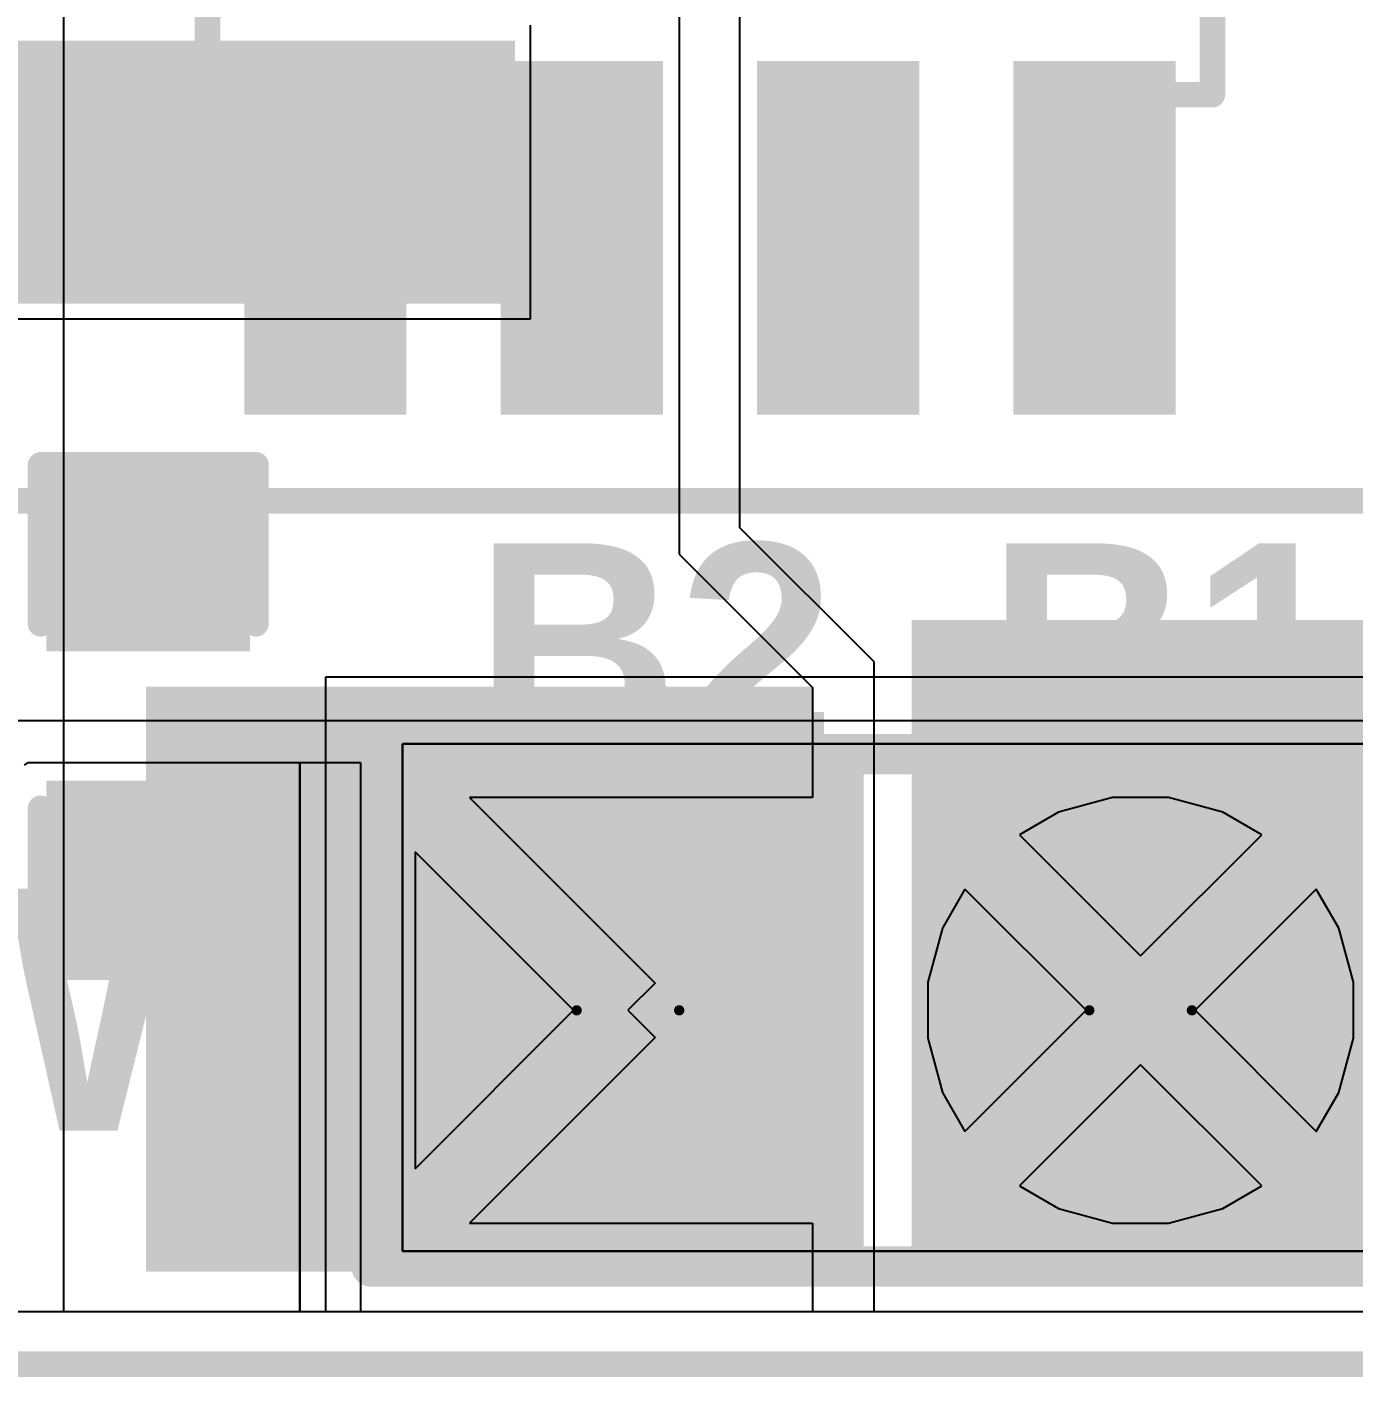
# Model space of a CAD drawing. Header units: inches. Extents: x -6 to 328, y -6 to 90.
# Drawn here: x 9.2 to 15.78, y -5.71 to 0.98 of the extents above; entities that cross this region are included whole.
import ezdxf

# ---------------------------------------------------------------- set-up
doc = ezdxf.new("R2010")
doc.units = ezdxf.units.IN
for name, color, linetype in [('Board Outline', 216, 'Continuous'), ('Bottom Layer', 5, 'Continuous'), ('Bottom Overlay', 54, 'Continuous'), ('Bottom Paste', 16, 'Continuous'), ('Bottom Solder', 6, 'Continuous'), ('Drill Drawing', 1, 'Continuous'), ('GND', 76, 'Continuous'), ('Multi-Layer', 9, 'Continuous'), ('Pad Holes', 156, 'Continuous'), ('PWR', 16, 'Continuous'), ('Top Layer', 1, 'Continuous'), ('Top Overlay', 2, 'Continuous'), ('Top Paste', 8, 'Continuous'), ('Top Solder', 216, 'Continuous')]:
    doc.layers.add(name, color=color, linetype=linetype)
doc.styles.add('Arial_Bold', font='', dxfattribs={"height": 0.2})
doc.styles.get('Arial_Bold').set_extended_font_data('Arial', bold=True)

# ---------------------------------------------------------------- blocks, each defined once
blk = doc.blocks.new('SOIC_8_B_4')
at = {"layer": 'Bottom Layer'}
for points in [[(1.925, 1.605), (1.925, 2.205), (3.475, 2.205), (3.475, 1.605)], [(1.925, 0.335), (1.925, 0.935), (3.475, 0.935), (3.475, 0.335)], [(1.925, -0.935), (1.925, -0.335), (3.475, -0.335), (3.475, -0.935)], [(1.925, -2.205), (1.925, -1.605), (3.475, -1.605), (3.475, -2.205)]]:
    blk.add_hatch(color=5, dxfattribs=at).paths.add_polyline_path(points)
at = {"layer": 'Bottom Paste'}
for points in [[(1.925, 1.605), (1.925, 2.205), (3.475, 2.205), (3.475, 1.605)], [(1.925, 0.335), (1.925, 0.935), (3.475, 0.935), (3.475, 0.335)], [(1.925, -0.935), (1.925, -0.335), (3.475, -0.335), (3.475, -0.935)], [(1.925, -2.205), (1.925, -1.605), (3.475, -1.605), (3.475, -2.205)]]:
    blk.add_hatch(color=16, dxfattribs=at).paths.add_polyline_path(points)
at = {"layer": 'Bottom Solder'}
for points in [[(1.8234, 1.5034), (1.8234, 2.3066), (3.5766, 2.3066), (3.5766, 1.5034)], [(1.8234, 0.2334), (1.8234, 1.0366), (3.5766, 1.0366), (3.5766, 0.2334)], [(1.8234, -1.0366), (1.8234, -0.2334), (3.5766, -0.2334), (3.5766, -1.0366)], [(1.8234, -2.3066), (1.8234, -1.5034), (3.5766, -1.5034), (3.5766, -2.3066)]]:
    blk.add_hatch(color=6, dxfattribs=at).paths.add_polyline_path(points)
at = {"layer": 'Bottom Overlay'}
for points in [[(1.9906, 2.4892, 0.127, 0.127, 0), (-1.9906, 2.4892, 0.127, 0.127, 0)], [(1.9906, 2.3114, 0.127, 0.127, 0), (1.9906, 2.4892, 0.127, 0.127, 0)], [(1.9906, -2.4892, 0.127, 0.127, 0), (1.9906, -2.3114, 0.127, 0.127, 0)], [(1.9906, -2.4892, 0.127, 0.127, 0), (-1.9906, -2.4892, 0.127, 0.127, 0)]]:
    blk.add_lwpolyline(points, format="xyseb", dxfattribs=at)
for points in [[(1.9588, 2.4892, 0.0635, 0.0635, 1), (2.0223, 2.4892, 0.0635, 0.0635, 1)], [(1.9588, 2.4892, 0.0635, 0.0635, 1), (2.0223, 2.4892, 0.0635, 0.0635, 1)], [(1.9588, 2.3114, 0.0635, 0.0635, 1), (2.0223, 2.3114, 0.0635, 0.0635, 1)], [(1.9588, -2.3114, 0.0635, 0.0635, 1), (2.0223, -2.3114, 0.0635, 0.0635, 1)], [(1.9588, -2.4892, 0.0635, 0.0635, 1), (2.0223, -2.4892, 0.0635, 0.0635, 1)], [(1.9588, -2.4892, 0.0635, 0.0635, 1), (2.0223, -2.4892, 0.0635, 0.0635, 1)]]:
    blk.add_lwpolyline(points, format="xyseb", close=True, dxfattribs=at)
blk = doc.blocks.new('HDR1X4__48')
at = {"layer": 'Bottom Layer'}
blk.add_hatch(color=5, dxfattribs=at).paths.add_polyline_path([(-0.8, 0.8), (0.8, 0.8), (0.8, -0.8), (-0.8, -0.8)])
h = blk.add_hatch(color=5, dxfattribs=at)
edge = h.paths.add_edge_path()
edge.add_arc((2.54, 0), 0.8, 0, 360)
h = blk.add_hatch(color=5, dxfattribs=at)
edge = h.paths.add_edge_path()
edge.add_arc((5.08, 0), 0.8, 0, 360)
h = blk.add_hatch(color=5, dxfattribs=at)
edge = h.paths.add_edge_path()
edge.add_arc((7.62, 0), 0.8, 0, 360)
at = {"layer": 'Bottom Solder'}
blk.add_hatch(color=6, dxfattribs=at).paths.add_polyline_path([(-0.9016, 0.9016), (0.9016, 0.9016), (0.9016, -0.9016), (-0.9016, -0.9016)])
h = blk.add_hatch(color=6, dxfattribs=at)
edge = h.paths.add_edge_path()
edge.add_arc((2.54, 0), 0.9016, 0, 360)
h = blk.add_hatch(color=6, dxfattribs=at)
edge = h.paths.add_edge_path()
edge.add_arc((5.08, 0), 0.9016, 0, 360)
h = blk.add_hatch(color=6, dxfattribs=at)
edge = h.paths.add_edge_path()
edge.add_arc((7.62, 0), 0.9016, 0, 360)
at = {"layer": 'GND'}
blk.add_hatch(color=76, dxfattribs=at).paths.add_polyline_path([(-0.8, 0.8), (0.8, 0.8), (0.8, -0.8), (-0.8, -0.8)])
h = blk.add_hatch(color=76, dxfattribs=at)
edge = h.paths.add_edge_path()
edge.add_arc((2.54, 0), 0.8, 0, 360)
h = blk.add_hatch(color=76, dxfattribs=at)
edge = h.paths.add_edge_path()
edge.add_arc((5.08, 0), 0.8, 0, 360)
h = blk.add_hatch(color=76, dxfattribs=at)
edge = h.paths.add_edge_path()
edge.add_arc((7.62, 0), 0.8, 0, 360)
at = {"layer": 'Multi-Layer'}
blk.add_hatch(color=9, dxfattribs=at).paths.add_polyline_path([(-0.8, 0.8), (0.8, 0.8), (0.8, -0.8), (-0.8, -0.8)])
h = blk.add_hatch(color=9, dxfattribs=at)
edge = h.paths.add_edge_path()
edge.add_arc((2.54, 0), 0.8, 0, 360)
h = blk.add_hatch(color=9, dxfattribs=at)
edge = h.paths.add_edge_path()
edge.add_arc((5.08, 0), 0.8, 0, 360)
h = blk.add_hatch(color=9, dxfattribs=at)
edge = h.paths.add_edge_path()
edge.add_arc((7.62, 0), 0.8, 0, 360)
at = {"layer": 'Pad Holes'}
h = blk.add_hatch(color=7, dxfattribs=at)
edge = h.paths.add_edge_path()
edge.add_arc((0, 0), 0.475, 0, 360)
h = blk.add_hatch(color=7, dxfattribs=at)
edge = h.paths.add_edge_path()
edge.add_arc((2.54, 0), 0.475, 0, 360)
h = blk.add_hatch(color=7, dxfattribs=at)
edge = h.paths.add_edge_path()
edge.add_arc((5.08, 0), 0.475, 0, 360)
h = blk.add_hatch(color=7, dxfattribs=at)
edge = h.paths.add_edge_path()
edge.add_arc((7.62, 0), 0.475, 0, 360)
at = {"layer": 'PWR'}
blk.add_hatch(color=16, dxfattribs=at).paths.add_polyline_path([(-0.8, 0.8), (0.8, 0.8), (0.8, -0.8), (-0.8, -0.8)])
h = blk.add_hatch(color=16, dxfattribs=at)
edge = h.paths.add_edge_path()
edge.add_arc((2.54, 0), 0.8, 0, 360)
h = blk.add_hatch(color=16, dxfattribs=at)
edge = h.paths.add_edge_path()
edge.add_arc((5.08, 0), 0.8, 0, 360)
h = blk.add_hatch(color=16, dxfattribs=at)
edge = h.paths.add_edge_path()
edge.add_arc((7.62, 0), 0.8, 0, 360)
at = {"layer": 'Top Layer'}
blk.add_hatch(color=1, dxfattribs=at).paths.add_polyline_path([(-0.8, 0.8), (0.8, 0.8), (0.8, -0.8), (-0.8, -0.8)])
h = blk.add_hatch(color=1, dxfattribs=at)
edge = h.paths.add_edge_path()
edge.add_arc((2.54, 0), 0.8, 0, 360)
h = blk.add_hatch(color=1, dxfattribs=at)
edge = h.paths.add_edge_path()
edge.add_arc((5.08, 0), 0.8, 0, 360)
h = blk.add_hatch(color=1, dxfattribs=at)
edge = h.paths.add_edge_path()
edge.add_arc((7.62, 0), 0.8, 0, 360)
at = {"layer": 'Top Solder'}
blk.add_hatch(color=216, dxfattribs=at).paths.add_polyline_path([(-0.9016, 0.9016), (0.9016, 0.9016), (0.9016, -0.9016), (-0.9016, -0.9016)])
h = blk.add_hatch(color=216, dxfattribs=at)
edge = h.paths.add_edge_path()
edge.add_arc((2.54, 0), 0.9016, 0, 360)
h = blk.add_hatch(color=216, dxfattribs=at)
edge = h.paths.add_edge_path()
edge.add_arc((5.08, 0), 0.9016, 0, 360)
h = blk.add_hatch(color=216, dxfattribs=at)
edge = h.paths.add_edge_path()
edge.add_arc((7.62, 0), 0.9016, 0, 360)
at = {"layer": 'Top Overlay'}
for points in [[(-1.27, 1.27, 0.2, 0.2, 0), (8.89, 1.27, 0.2, 0.2, 0)], [(-1.27, -1.27, 0.2, 0.2, 0), (-1.27, 1.27, 0.2, 0.2, 0)], [(8.89, -1.27, 0.2, 0.2, 0), (8.89, 1.27, 0.2, 0.2, 0)], [(-1.27, -1.27, 0.2, 0.2, 0), (8.89, -1.27, 0.2, 0.2, 0)]]:
    blk.add_lwpolyline(points, format="xyseb", dxfattribs=at)
for points in [[(-1.32, 1.27, 0.1, 0.1, 1), (-1.22, 1.27, 0.1, 0.1, 1)], [(-1.32, 1.27, 0.1, 0.1, 1), (-1.22, 1.27, 0.1, 0.1, 1)], [(8.84, 1.27, 0.1, 0.1, 1), (8.94, 1.27, 0.1, 0.1, 1)], [(8.84, 1.27, 0.1, 0.1, 1), (8.94, 1.27, 0.1, 0.1, 1)], [(-1.32, -1.27, 0.1, 0.1, 1), (-1.22, -1.27, 0.1, 0.1, 1)], [(-1.32, -1.27, 0.1, 0.1, 1), (-1.22, -1.27, 0.1, 0.1, 1)], [(8.84, -1.27, 0.1, 0.1, 1), (8.94, -1.27, 0.1, 0.1, 1)], [(8.84, -1.27, 0.1, 0.1, 1), (8.94, -1.27, 0.1, 0.1, 1)]]:
    blk.add_lwpolyline(points, format="xyseb", close=True, dxfattribs=at)
blk = doc.blocks.new('HR963370A_52')
at = {"layer": 'Top Layer'}
blk.add_hatch(color=1, dxfattribs=at).paths.add_polyline_path([(-6, 6.15), (-7.1, 6.15), (-7.1, 10.35), (-6, 10.35)])
at = {"layer": 'Top Paste'}
blk.add_hatch(color=8, dxfattribs=at).paths.add_polyline_path([(-6, 6.15), (-7.1, 6.15), (-7.1, 10.35), (-6, 10.35)])
at = {"layer": 'Top Solder'}
blk.add_hatch(color=216, dxfattribs=at).paths.add_polyline_path([(-5.8984, 6.0484), (-7.2016, 6.0484), (-7.2016, 10.4516), (-5.8984, 10.4516)])
at = {"layer": 'Top Overlay'}
blk.add_lwpolyline([(-8.1788, 8.6614, 0.127, 0.127, 0), (-8.1788, -8.2296, 0.127, 0.127, 0)], format="xyseb", dxfattribs=at)
blk = doc.blocks.new('C___0603_B_75')
at = {"layer": 'Bottom Layer'}
for points in [[(-1.143, -0.4445), (-1.143, 0.4445), (-0.381, 0.4445), (-0.381, -0.4445)], [(0.381, -0.4445), (0.381, 0.4445), (1.143, 0.4445), (1.143, -0.4445)]]:
    blk.add_hatch(color=5, dxfattribs=at).paths.add_polyline_path(points)
at = {"layer": 'Bottom Paste'}
for points in [[(-1.143, -0.4445), (-1.143, 0.4445), (-0.381, 0.4445), (-0.381, -0.4445)], [(0.381, -0.4445), (0.381, 0.4445), (1.143, 0.4445), (1.143, -0.4445)]]:
    blk.add_hatch(color=16, dxfattribs=at).paths.add_polyline_path(points)
at = {"layer": 'Bottom Solder'}
for points in [[(-1.203, -0.5045), (-1.203, 0.5045), (-0.321, 0.5045), (-0.321, -0.5045)], [(0.321, -0.5045), (0.321, 0.5045), (1.203, 0.5045), (1.203, -0.5045)]]:
    blk.add_hatch(color=6, dxfattribs=at).paths.add_polyline_path(points)
at = {"layer": 'Bottom Overlay'}
for points in [[(-1.2446, -0.5334, 0.127, 0.127, 0), (-1.2446, 0.5334, 0.127, 0.127, 0)], [(-0.4572, 0.5334, 0.127, 0.127, 0), (-1.2446, 0.5334, 0.127, 0.127, 0)], [(1.2446, 0.5334, 0.127, 0.127, 0), (0.4572, 0.5334, 0.127, 0.127, 0)], [(1.2446, -0.5334, 0.127, 0.127, 0), (1.2446, 0.5334, 0.127, 0.127, 0)], [(-0.4572, -0.5334, 0.127, 0.127, 0), (-1.2446, -0.5334, 0.127, 0.127, 0)], [(1.2446, -0.5334, 0.127, 0.127, 0), (0.4572, -0.5334, 0.127, 0.127, 0)]]:
    blk.add_lwpolyline(points, format="xyseb", dxfattribs=at)
for points in [[(-1.2764, 0.5334, 0.0635, 0.0635, 1), (-1.2128, 0.5334, 0.0635, 0.0635, 1)], [(-1.2764, 0.5334, 0.0635, 0.0635, 1), (-1.2128, 0.5334, 0.0635, 0.0635, 1)], [(-0.4889, 0.5334, 0.0635, 0.0635, 1), (-0.4254, 0.5334, 0.0635, 0.0635, 1)], [(0.4254, 0.5334, 0.0635, 0.0635, 1), (0.4889, 0.5334, 0.0635, 0.0635, 1)], [(1.2128, 0.5334, 0.0635, 0.0635, 1), (1.2764, 0.5334, 0.0635, 0.0635, 1)], [(1.2128, 0.5334, 0.0635, 0.0635, 1), (1.2764, 0.5334, 0.0635, 0.0635, 1)], [(-1.2764, -0.5334, 0.0635, 0.0635, 1), (-1.2128, -0.5334, 0.0635, 0.0635, 1)], [(-1.2764, -0.5334, 0.0635, 0.0635, 1), (-1.2128, -0.5334, 0.0635, 0.0635, 1)], [(-0.4889, -0.5334, 0.0635, 0.0635, 1), (-0.4254, -0.5334, 0.0635, 0.0635, 1)], [(0.4254, -0.5334, 0.0635, 0.0635, 1), (0.4889, -0.5334, 0.0635, 0.0635, 1)], [(1.2128, -0.5334, 0.0635, 0.0635, 1), (1.2764, -0.5334, 0.0635, 0.0635, 1)], [(1.2128, -0.5334, 0.0635, 0.0635, 1), (1.2764, -0.5334, 0.0635, 0.0635, 1)]]:
    blk.add_lwpolyline(points, format="xyseb", close=True, dxfattribs=at)

msp = doc.modelspace()

# ---------------------------------------------------------------- hatches: boundary and pattern name
at = {"layer": 'Bottom Layer'}
for points in [[(11.0632, -5.192), (13.3492, -5.192), (13.3492, -2.8552), (11.0632, -2.8552)], [(13.6032, -5.192), (15.8892, -5.192), (15.8892, -2.8552), (13.6032, -2.8552)]]:
    msp.add_hatch(color=5, dxfattribs=at).paths.add_polyline_path(points)
at = {"layer": 'PWR'}
for points in [[(13.5868, -5.1879), (15.9146, -5.1879), (15.9146, -1.9621), (13.5868, -1.9621)], [(9.7932, -5.192), (13.0952, -5.192), (13.0952, -2.2923), (9.7932, -2.2923)]]:
    msp.add_hatch(color=16, dxfattribs=at).paths.add_polyline_path(points)
at = {"layer": 'Top Layer'}
for points in [[(11.0632, -5.192), (13.3492, -5.192), (13.3492, -2.7028), (11.0632, -2.7028)], [(13.6032, -5.192), (15.8892, -5.192), (15.8892, -2.7028), (13.6032, -2.7028)]]:
    msp.add_hatch(color=1, dxfattribs=at).paths.add_polyline_path(points)

# ---------------------------------------------------------------- linework, layer by layer
at = {"layer": 'Board Outline'}
msp.add_lwpolyline([(-1.4074, -5.65, 0.127, 0.127, 0), (32.4074, -5.65, 0.127, 0.127, 0)], format="xyseb", dxfattribs=at)
at = {"layer": 'Bottom Layer'}
for p, q in [((20.9692, -2.4615), (8.9131, -2.4615)), ((9.1911, -2.681), (9.2101, -2.6686)), ((9.2101, -2.6686), (10.5552, -2.6686)), ((10.5552, -2.6686), (10.856, -2.6686)), ((10.5552, -5.391), (10.5552, -2.6686)), ((10.5552, -2.6686), (10.5552, -5.391)), ((10.856, -2.6686), (10.856, -5.391)), ((10.5552, -5.391), (9.1772, -5.391)), ((10.856, -5.391), (10.5552, -5.391))]:
    msp.add_line(p, q, dxfattribs=at)
at = {"layer": 'Drill Drawing'}
for points in [[(12.4348, -3.8966, 0.0508, 0.0508, 1), (11.9268, -3.8966, 0.0508, 0.0508, 1)], [(14.9748, -3.8966, 0.0508, 0.0508, 1), (14.4668, -3.8966, 0.0508, 0.0508, 1)], [(11.9141, -3.8966, 0.0254, 0.0254, 1), (11.9395, -3.8966, 0.0254, 0.0254, 1)], [(12.4221, -3.8966, 0.0254, 0.0254, 1), (12.4475, -3.8966, 0.0254, 0.0254, 1)], [(14.4541, -3.8966, 0.0254, 0.0254, 1), (14.4795, -3.8966, 0.0254, 0.0254, 1)], [(14.9621, -3.8966, 0.0254, 0.0254, 1), (14.9875, -3.8966, 0.0254, 0.0254, 1)]]:
    msp.add_lwpolyline(points, format="xyseb", close=True, dxfattribs=at)
at = {"layer": 'GND'}
for p, q in [((11.0632, -5.0904), (11.0632, -2.5758)), ((11.0632, -2.5758), (21.02, -2.5758)), ((21.02, -2.5758), (11.0632, -2.5758)), ((11.0632, -2.5758), (11.0632, -5.0904)), ((21.02, -5.0904), (11.0632, -5.0904)), ((11.0632, -5.0904), (21.02, -5.0904)), ((32.3001, -5.391), (-1.3001, -5.391))]:
    msp.add_line(p, q, dxfattribs=at)
at = {"layer": 'PWR'}
for p, q in [((9.3868, -5.391), (9.3868, 10.3782)), ((12.4348, 10.3782), (12.4348, -1.636)), ((12.7359, -1.5053), (12.7359, 10.3823)), ((13.4, -2.1694), (12.7359, -1.5053)), ((12.4348, -1.636), (13.0952, -2.2964)), ((13.4, -5.391), (13.4, -2.1694)), ((13.0952, -2.2964), (13.0952, -2.8426)), ((13.0952, -2.8426), (11.3962, -2.8426)), ((11.3962, -2.8426), (12.3155, -3.7619)), ((14.582, -2.8426), (14.314, -2.9144)), ((14.8595, -2.8426), (14.582, -2.8426)), ((15.1276, -2.9144), (14.8595, -2.8426)), ((14.314, -2.9144), (14.12, -3.0264)), ((15.3216, -3.0264), (15.1276, -2.9144)), ((14.12, -3.0264), (14.7208, -3.6272)), ((14.7208, -3.6272), (15.3216, -3.0264)), ((11.9114, -3.8966), (11.1268, -3.112)), ((11.1268, -3.112), (11.1268, -4.6812)), ((13.8506, -3.2958), (13.7386, -3.4897)), ((14.4514, -3.8966), (13.8506, -3.2958)), ((15.591, -3.2958), (14.9902, -3.8966)), ((15.703, -3.4897), (15.591, -3.2958)), ((13.7386, -3.4897), (13.6668, -3.7578)), ((15.7748, -3.7578), (15.703, -3.4897)), ((12.3155, -3.7619), (12.1808, -3.8966)), ((13.6668, -3.7578), (13.6668, -4.0353)), ((15.7748, -4.0353), (15.7748, -3.7578)), ((11.1268, -4.6812), (11.9114, -3.8966)), ((12.1808, -3.8966), (12.3155, -4.0313)), ((13.8506, -4.4973), (14.4514, -3.8966)), ((14.9902, -3.8966), (15.591, -4.4973)), ((12.3155, -4.0313), (11.3962, -4.9506)), ((13.6668, -4.0353), (13.7386, -4.3034)), ((15.703, -4.3034), (15.7748, -4.0353)), ((14.7208, -4.166), (14.12, -4.7668)), ((15.3216, -4.7668), (14.7208, -4.166)), ((13.7386, -4.3034), (13.8506, -4.4973)), ((15.591, -4.4973), (15.703, -4.3034)), ((14.12, -4.7668), (14.314, -4.8787)), ((15.1276, -4.8787), (15.3216, -4.7668)), ((14.314, -4.8787), (14.582, -4.9506)), ((14.8595, -4.9506), (15.1276, -4.8787)), ((11.3962, -4.9506), (13.0952, -4.9506)), ((13.0952, -4.9506), (13.0952, -5.391)), ((14.582, -4.9506), (14.8595, -4.9506)), ((13.0952, -5.391), (9.3868, -5.391)), ((15.9146, -5.391), (13.4, -5.391))]:
    msp.add_line(p, q, dxfattribs=at)
at = {"layer": 'Top Layer'}
for p, q in [((11.6978, -0.4706), (11.6978, 0.985)), ((8.1798, -0.4706), (11.6978, -0.4706)), ((21.401, -2.2456), (10.6822, -2.2456)), ((10.6822, -2.2456), (10.6822, -5.391)), ((10.6822, -5.391), (8.1716, -5.391))]:
    msp.add_line(p, q, dxfattribs=at)

# ---------------------------------------------------------------- block references
for name, p, rotation in [('HR963370A_52', (17.67, 6.8072), 90), ('SOIC_8_B_4', (12.5872, 2.6312), 270), ('C___0603_B_75', (9.8044, -2.4384), 270)]:
    msp.add_blockref(name, p, dxfattribs=dict(rotation=rotation))
msp.add_blockref('HDR1X4__48', (12.1808, -3.8966))

# ---------------------------------------------------------------- texts
at = {"layer": 'Top Overlay', "style": 'Arial_Bold'}
for s, p in [('B2', (11.4221, -2.5823)), ('B1', (13.9621, -2.5823))]:
    msp.add_text(s, height=1, dxfattribs=at).set_placement(p)
msp.add_text('PWR', height=1.2, rotation=360, dxfattribs=at).set_placement((7.2513, -4.493))

doc.saveas('drawing.dxf')
